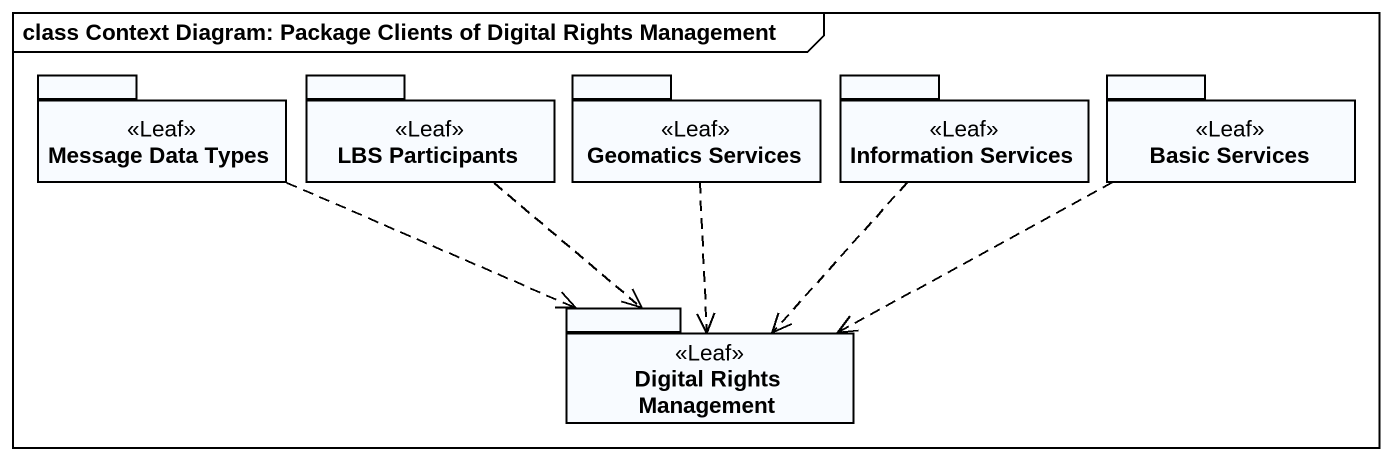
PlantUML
@startuml
mainframe class Context Diagram: Package Clients of Digital Rights Management
package "Message Data Types" as Message_Data_Types <<Leaf>> {
}
package "LBS Participants" as LBS_Participants <<Leaf>> {
}
package "Geomatics Services" as Geomatics_Services <<Leaf>> {
}
package "Information Services" as Information_Services <<Leaf>> {
}
package "Basic Services" as Basic_Services <<Leaf>> {
}
package "Digital Rights Management" as Digital_Rights_Management <<Leaf>> {
}
Message_Data_Types .right.> Digital_Rights_Management
LBS_Participants ..> Digital_Rights_Management
Geomatics_Services ..> Digital_Rights_Management
Information_Services ..> Digital_Rights_Management
Basic_Services .left.> Digital_Rights_Management
@enduml
